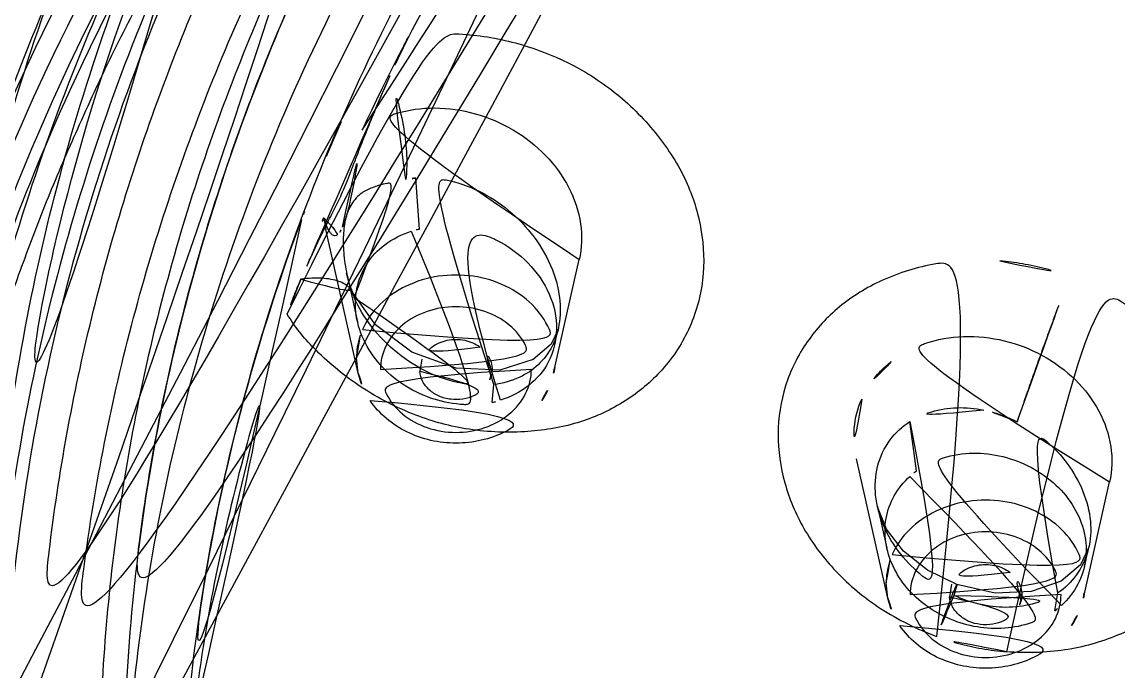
# Model space of a CAD drawing. Extents: x 16296684858 to 16296688009, y -37409618718 to -37409616409.
# Drawn here: x 16296685826.9 to 16296685840.52, y -37409617583.98 to -37409617575.91 of the extents above; entities that cross this region are included whole.
import ezdxf

# ---------------------------------------------------------------- set-up
doc = ezdxf.new("R2010")
doc.units = 0
doc.header["$LTSCALE"] = 10
doc.header["$MEASUREMENT"] = 0
doc.layers.get('0').update_dxf_attribs({"linetype": 'CONTINUOUS'})

msp = doc.modelspace()

# ---------------------------------------------------------------- linework, layer by layer
at = {"color": 7, "linetype": 'Continuous', "lineweight": 30}
for p, q in [((16296685831.843651, -37409617578.485168), (16296685831.798059, -37409617577.851761)), ((16296685830.653641, -37409617578.344597), (16296685830.67812, -37409617578.489037)), ((16296685831.08041, -37409617580.274033), (16296685830.678181, -37409617578.489281)), ((16296685833.508011, -37409617580.274353), (16296685833.826571, -37409617578.86245)), ((16296685830.941799, -37409617579.058037), (16296685831.07272, -37409617579.639511)), ((16296685833.519159, -37409617579.924622), (16296685833.562981, -37409617579.730164)), ((16296685831.08041, -37409617580.274033), (16296685831.059231, -37409617580.08448)), ((16296685831.87138, -37409617580.102203), (16296685831.84528, -37409617580.252449)), ((16296685832.717079, -37409617580.358566), (16296685832.7295, -37409617580.310242)), ((16296685832.717079, -37409617580.358566), (16296685832.73234, -37409617580.310966)), ((16296685832.74551, -37409617580.639503), (16296685832.765869, -37409617580.416977)), ((16296685838.014021, -37409617581.490501), (16296685837.930731, -37409617580.876244)), ((16296685837.65827, -37409617583.07074), (16296685837.26791, -37409617581.338661)), ((16296685840.085859, -37409617583.071053), (16296685840.41161, -37409617581.62738)), ((16296685837.52947, -37409617581.931213), (16296685837.64621, -37409617582.449661)), ((16296685840.10034, -37409617582.672157), (16296685840.153151, -37409617582.43792)), ((16296685837.65827, -37409617583.07074), (16296685837.637079, -37409617582.881203)), ((16296685838.449249, -37409617582.898911), (16296685838.42347, -37409617583.053802)), ((16296685839.73068, -37409617583.22744), (16296685839.769421, -37409617583.005241)), ((16296685839.294941, -37409617583.155258), (16296685839.30776, -37409617583.101761)), ((16296685839.294941, -37409617583.155258), (16296685839.31155, -37409617583.102676))]:
    msp.add_line(p, q, dxfattribs=at)
for points in [[(16296685831.012739, -37409617579.273613), (16296685830.97427, -37409617579.174843), (16296685830.93704, -37409617579.034683)], [(16296685833.56214, -37409617579.731781), (16296685833.47757, -37409617579.916199), (16296685833.25264, -37409617580.107239), (16296685832.840931, -37409617580.23764), (16296685832.297489, -37409617580.214828), (16296685831.748091, -37409617580.013542), (16296685831.294531, -37409617579.674408), (16296685831.014071, -37409617579.276459)], [(16296685838.5144, -37409617582.902679), (16296685838.151421, -37409617582.724716), (16296685837.85355, -37409617582.487122), (16296685837.641479, -37409617582.213333), (16296685837.530729, -37409617581.935883)], [(16296685840.151569, -37409617582.444618), (16296685840.05188, -37409617582.655006), (16296685839.81078, -37409617582.858093), (16296685839.43923, -37409617582.98867), (16296685838.989759, -37409617583.008904), (16296685838.5144, -37409617582.902679)]]:
    msp.add_lwpolyline(points, dxfattribs=at)
for centre, radius, start, end in [((16296685853.650021, -37409617587.065964), 24.845806, 156.4839143, 159.2638491), ((16296685831.88681, -37409617578.967323), 1.119075, 94.5474543, 101.0451967), ((16296685853.43446, -37409617586.982483), 24.614648, 159.267594, 159.5141717), ((16296685853.61307, -37409617587.736801), 24.806238, 157.7516998, 158.0460801), ((16296685832.09166, -37409617579.628647), 1.170066, 102.2375032, 107.5181053), ((16296685832.664181, -37409617580.083893), 0.865055, 347.2807169, 359.9603815), ((16296685832.500259, -37409617579.513657), 1.152228, 282.2887555, 287.5679579), ((16296685838.591379, -37409617582.288261), 0.984757, 125.8947002, 132.1514077), ((16296685839.242029, -37409617582.880569), 0.865055, 347.2807169, 359.9603815), ((16296685839.161501, -37409617582.442337), 0.969713, 305.9405585, 312.2226823)]:
    msp.add_arc(centre, radius, start, end, dxfattribs=at)
for points, knots in [([(16296685819.86624, -37409617582.580658), (16296685819.858, -37409617581.129349), (16296685820.055401, -37409617578.212761), (16296685820.987789, -37409617573.911163), (16296685822.54105, -37409617569.740707), (16296685825.427811, -37409617564.39682), (16296685830.494699, -37409617558.353607), (16296685835.643841, -37409617554.619583), (16296685838.436371, -37409617553.029137)], [0, 0, 0, 0, 0.119140669, 0.238964677, 0.360135227, 0.483218638, 0.736184435, 1, 1, 1, 1]), ([(16296685819.91114, -37409617582.57724), (16296685819.9111, -37409617581.138947), (16296685820.12381, -37409617578.248573), (16296685821.07444, -37409617573.98748), (16296685822.642851, -37409617569.856079), (16296685825.54826, -37409617564.556992), (16296685830.637199, -37409617558.563652), (16296685835.795019, -37409617554.867943), (16296685838.592569, -37409617553.293793)], [0, 0, 0, 0, 0.11864446, 0.238065863, 0.358953168, 0.481925198, 0.735202852, 1, 1, 1, 1]), ([(16296685860.36381, -37409617553.862343), (16296685858.68504, -37409617553.938744), (16296685855.347509, -37409617554.282806), (16296685850.466339, -37409617555.367378), (16296685845.810181, -37409617556.998489), (16296685841.466311, -37409617559.145714), (16296685837.5154, -37409617561.769569), (16296685834.03162, -37409617564.822166), (16296685831.081169, -37409617568.247757), (16296685828.72131, -37409617571.983353), (16296685826.999161, -37409617575.959999), (16296685825.95048, -37409617580.101013), (16296685825.715441, -37409617582.924667), (16296685825.715521, -37409617584.328484)], [0, 0, 0, 0, 0.099210733, 0.197561228, 0.294551615, 0.389763592, 0.482889998, 0.57376039, 0.662366638, 0.748874286, 0.833626606, 0.91712652, 1, 1, 1, 1]), ([(16296685826.515511, -37409617584.328484), (16296685826.51544, -37409617582.956413), (16296685826.74498, -37409617580.196587), (16296685827.769131, -37409617576.149071), (16296685829.45105, -37409617572.261993), (16296685831.755859, -37409617568.610123), (16296685834.6376, -37409617565.26078), (16296685838.040421, -37409617562.275497), (16296685841.89978, -37409617559.708672), (16296685846.143311, -37409617557.607079), (16296685850.69236, -37409617556.009323), (16296685855.46175, -37409617554.945137), (16296685858.723209, -37409617554.605698), (16296685860.36385, -37409617554.529388)], [0, 0, 0, 0, 0.082880526, 0.166386338, 0.251142583, 0.337651706, 0.426256921, 0.517124145, 0.610245984, 0.705453023, 0.802439313, 0.90078784, 1, 1, 1, 1]), ([(16296685899.665291, -37409617586.045883), (16296685899.665211, -37409617584.631042), (16296685899.430229, -37409617581.78392), (16296685898.382059, -37409617577.606354), (16296685896.660971, -37409617573.593384), (16296685894.301901, -37409617569.8181), (16296685891.34992, -37409617566.348503), (16296685887.858789, -37409617563.246948), (16296685883.89806, -37409617560.572929), (16296685879.540119, -37409617558.372978), (16296685874.86268, -37409617556.685989), (16296685869.95155, -37409617555.543823), (16296685864.900961, -37409617554.968437), (16296685859.80724, -37409617554.969658), (16296685854.763269, -37409617555.546333), (16296685849.86208, -37409617556.687202), (16296685845.194071, -37409617558.370506), (16296685840.84341, -37409617560.565277), (16296685836.887621, -37409617563.233139), (16296685833.39843, -37409617566.328491), (16296685830.444389, -37409617569.794228), (16296685828.080009, -37409617573.570251), (16296685826.352989, -37409617577.588867), (16296685825.30089, -37409617581.774803), (16296685825.06522, -37409617584.628159), (16296685825.0653, -37409617586.045883)], [0, 0, 0, 0, 0.039480573, 0.079296804, 0.119690272, 0.160821969, 0.203059758, 0.246376118, 0.290732494, 0.336042186, 0.382252965, 0.429155458, 0.47642631, 0.523791486, 0.570989488, 0.617786329, 0.663899361, 0.709132394, 0.753418549, 0.796672849, 0.838889695, 0.88006022, 0.920531113, 0.960438825, 1, 1, 1, 1]), ([(16296685901.025749, -37409617587.723747), (16296685901.02533, -37409617585.616272), (16296685900.516331, -37409617581.350456), (16296685898.269831, -37409617575.243042), (16296685894.639311, -37409617569.634277), (16296685889.777809, -37409617564.740517), (16296685883.87981, -37409617560.738632), (16296685877.17182, -37409617557.773514), (16296685869.908159, -37409617555.950706), (16296685862.361641, -37409617555.335838), (16296685854.81539, -37409617555.951241), (16296685847.552361, -37409617557.774353), (16296685840.84539, -37409617560.739868), (16296685834.94833, -37409617564.741814), (16296685830.08753, -37409617569.635674), (16296685826.45793, -37409617575.245049), (16296685824.21244, -37409617581.353127), (16296685823.70435, -37409617585.619324), (16296685823.70442, -37409617587.726952)], [0, 0, 0, 0, 0.056788102, 0.114505619, 0.173904519, 0.235421111, 0.299151519, 0.36485857, 0.43204217, 0.500009946, 0.567975549, 0.635153529, 0.700853634, 0.764575878, 0.826087762, 0.88548764, 0.94320817, 1, 1, 1, 1]), ([(16296685825.7153, -37409617586.045883), (16296685825.715219, -37409617584.655937), (16296685825.945749, -37409617581.858597), (16296685826.9751, -37409617577.753769), (16296685828.66584, -37409617573.810478), (16296685830.98344, -37409617570.100922), (16296685833.883381, -37409617566.692017), (16296685837.31287, -37409617563.644798), (16296685841.20385, -37409617561.017509), (16296685845.485069, -37409617558.855942), (16296685850.080441, -37409617557.198257), (16296685854.90572, -37409617556.075722), (16296685859.86862, -37409617555.510078), (16296685864.87429, -37409617555.511093), (16296685869.83116, -37409617556.077744), (16296685874.647551, -37409617557.198837), (16296685879.234699, -37409617558.852966), (16296685883.509781, -37409617561.00956), (16296685887.396749, -37409617563.630898), (16296685890.82514, -37409617566.672073), (16296685893.72794, -37409617570.077164), (16296685896.05167, -37409617573.78746), (16296685897.749189, -37409617577.73642), (16296685898.783381, -37409617581.849541), (16296685899.015209, -37409617584.653061), (16296685899.015301, -37409617586.045883)], [0, 0, 0, 0, 0.039474285, 0.079290558, 0.119687987, 0.160818636, 0.203049312, 0.246357654, 0.290706797, 0.336012441, 0.382214469, 0.429115805, 0.476390614, 0.523763173, 0.570969719, 0.61777358, 0.66388826, 0.709126849, 0.753412861, 0.796664323, 0.838879123, 0.880053881, 0.920533265, 0.960444101, 1, 1, 1, 1]), ([(16296685860.36372, -37409617555.637398), (16296685858.723049, -37409617555.713707), (16296685855.46155, -37409617556.053146), (16296685850.692101, -37409617557.117378), (16296685846.14303, -37409617558.715157), (16296685841.899481, -37409617560.816772), (16296685838.040131, -37409617563.383636), (16296685834.637329, -37409617566.368919), (16296685831.755619, -37409617569.718269), (16296685829.45085, -37409617573.370117), (16296685827.768961, -37409617577.257187), (16296685826.744841, -37409617581.304672), (16296685826.515301, -37409617584.064461), (16296685826.515381, -37409617585.436478)], [0, 0, 0, 0, 0.099213552, 0.197563166, 0.294550231, 0.389757737, 0.482879749, 0.573746875, 0.66235175, 0.748860311, 0.833615793, 0.917120643, 1, 1, 1, 1]), ([(16296685824.372299, -37409617587.729851), (16296685824.389709, -37409617585.667099), (16296685824.920071, -37409617581.495628), (16296685827.157881, -37409617575.531593), (16296685830.739889, -37409617570.058937), (16296685835.517509, -37409617565.28669), (16296685841.301821, -37409617561.386047), (16296685847.87216, -37409617558.496536), (16296685854.98189, -37409617556.72081), (16296685862.366079, -37409617556.122093), (16296685869.7502, -37409617556.721718), (16296685876.859751, -37409617558.498306), (16296685883.429831, -37409617561.388519), (16296685889.21382, -37409617565.28978), (16296685893.991131, -37409617570.062508), (16296685897.57283, -37409617575.535507), (16296685899.81036, -37409617581.499786), (16296685900.340521, -37409617585.671387), (16296685900.357821, -37409617587.734192)], [0, 0, 0, 0, 0.05678601, 0.114514615, 0.173928905, 0.235458901, 0.299192793, 0.364892258, 0.432055309, 0.499996706, 0.567938184, 0.635101458, 0.700801363, 0.764536033, 0.826067175, 0.885482865, 0.943212823, 1, 1, 1, 1]), ([(16296685900.114321, -37409617587.75853), (16296685900.098921, -37409617585.708107), (16296685899.57535, -37409617581.561142), (16296685897.3554, -37409617575.631157), (16296685893.79826, -37409617570.189163), (16296685889.051649, -37409617565.443123), (16296685883.303459, -37409617561.563499), (16296685876.77319, -37409617558.689217), (16296685869.7062, -37409617556.922401), (16296685862.366079, -37409617556.326073), (16296685855.02593, -37409617556.921509), (16296685847.958879, -37409617558.687431), (16296685841.428499, -37409617561.56086), (16296685835.68012, -37409617565.43972), (16296685830.933201, -37409617570.185097), (16296685827.375641, -37409617575.62664), (16296685825.15523, -37409617581.556343), (16296685824.63135, -37409617585.703239), (16296685824.61581, -37409617587.753677)], [0, 0, 0, 0, 0.056786885, 0.114515065, 0.173928584, 0.235458445, 0.299193404, 0.364895142, 0.432061271, 0.500005875, 0.567949921, 0.635114431, 0.700813793, 0.7645461, 0.826073551, 0.885485329, 0.943212676, 1, 1, 1, 1]), ([(16296685825.065081, -37409617587.803146), (16296685825.065001, -37409617586.388947), (16296685825.2994, -37409617583.543716), (16296685826.34602, -37409617579.367928), (16296685828.06666, -37409617575.352631), (16296685830.42688, -37409617571.574692), (16296685833.38052, -37409617568.103554), (16296685836.871, -37409617565.002708), (16296685840.83256, -37409617562.328232), (16296685845.191351, -37409617560.128403), (16296685849.866619, -37409617558.442833), (16296685854.77206, -37409617557.301949), (16296685859.817301, -37409617556.726303), (16296685864.90942, -37409617556.726303), (16296685869.95471, -37409617557.301949), (16296685874.860279, -37409617558.442833), (16296685879.535721, -37409617560.128403), (16296685883.89476, -37409617562.328232), (16296685887.856609, -37409617565.002708), (16296685891.347441, -37409617568.103554), (16296685894.301451, -37409617571.574692), (16296685896.66209, -37409617575.3526), (16296685898.383181, -37409617579.367897), (16296685899.43026, -37409617583.543694), (16296685899.665001, -37409617586.388939), (16296685899.66507, -37409617587.803146)], [0, 0, 0, 0, 0.039462523, 0.07924376, 0.119632051, 0.160859264, 0.203083381, 0.246380295, 0.290743779, 0.336091656, 0.382276139, 0.429096748, 0.476314654, 0.523667787, 0.570886287, 0.617708052, 0.663894185, 0.709244101, 0.753609884, 0.796909198, 0.83913564, 0.880364919, 0.920754837, 0.960537117, 1, 1, 1, 1]), ([(16296685825.285891, -37409617587.96347), (16296685825.285879, -37409617587.707138), (16296685825.296129, -37409617587.19426), (16296685825.31851, -37409617586.438667), (16296685825.385679, -37409617585.69912), (16296685825.451651, -37409617584.971497), (16296685825.5522, -37409617584.245209), (16296685825.674141, -37409617583.515228), (16296685825.80805, -37409617582.781288), (16296685825.9676, -37409617582.032753), (16296685826.16317, -37409617581.277687), (16296685826.38126, -37409617580.494408), (16296685826.63345, -37409617579.699692), (16296685826.928101, -37409617578.874527), (16296685827.24869, -37409617578.032402), (16296685827.63059, -37409617577.157257), (16296685828.044029, -37409617576.260536), (16296685828.533649, -37409617575.3218), (16296685829.069981, -37409617574.358788), (16296685829.700359, -37409617573.343353), (16296685830.39757, -37409617572.304428), (16296685831.21174, -37409617571.205521), (16296685832.117519, -37409617570.089462), (16296685833.16675, -37409617568.91555), (16296685834.330059, -37409617567.738876), (16296685835.656071, -37409617566.529533), (16296685837.10326, -37409617565.343529), (16296685838.7146, -37409617564.16584), (16296685840.44519, -37409617563.04184), (16296685842.324011, -37409617561.967651), (16296685844.30847, -37409617560.977867), (16296685846.414881, -37409617560.07225), (16296685848.60832, -37409617559.273773), (16296685850.893089, -37409617558.585228), (16296685853.239441, -37409617558.020531), (16296685855.64377, -37409617557.582497), (16296685858.0839, -37409617557.277901), (16296685860.55415, -37409617557.108192), (16296685863.037531, -37409617557.076561), (16296685865.52709, -37409617557.183723), (16296685868.006531, -37409617557.430542), (16296685870.46773, -37409617557.816833), (16296685872.89517, -37409617558.3414), (16296685875.279369, -37409617559.002617), (16296685877.60605, -37409617559.797493), (16296685879.864691, -37409617560.722481), (16296685882.043051, -37409617561.773117), (16296685884.12812, -37409617562.942627), (16296685886.110411, -37409617564.225143), (16296685887.97743, -37409617565.611023), (16296685889.72439, -37409617567.095238), (16296685891.3466, -37409617568.672348), (16296685892.839991, -37409617570.339218), (16296685894.197611, -37409617572.089203), (16296685895.41091, -37409617573.91217), (16296685896.473909, -37409617575.799316), (16296685897.38147, -37409617577.741478), (16296685898.12933, -37409617579.729057), (16296685898.71447, -37409617581.753517), (16296685899.13463, -37409617583.806648), (16296685899.387739, -37409617585.879662), (16296685899.44418, -37409617587.269547), (16296685899.44422, -37409617587.96347)], [0, 0, 0, 0, 0.007190914, 0.014390699, 0.021197445, 0.028018065, 0.034884836, 0.041759434, 0.048779693, 0.055812195, 0.063224423, 0.070656159, 0.078620257, 0.086607574, 0.095234104, 0.103891932, 0.113388313, 0.122928724, 0.133585619, 0.144304038, 0.156447333, 0.168675758, 0.182657578, 0.196755371, 0.212828127, 0.229053252, 0.247080326, 0.265290118, 0.28501589, 0.30493842, 0.325971293, 0.347192247, 0.369225933, 0.391418619, 0.41409903, 0.43689168, 0.45994238, 0.483047501, 0.506317209, 0.529578279, 0.552915605, 0.57617996, 0.59943031, 0.622546252, 0.645549679, 0.668364682, 0.690974428, 0.713353614, 0.735386226, 0.757163423, 0.778535544, 0.7996462, 0.820584076, 0.841267779, 0.861726601, 0.881960123, 0.901971914, 0.921806839, 0.94147382, 0.961027832, 0.980533417, 1, 1, 1, 1]), ([(16296685896.56522, -37409617586.636948), (16296685896.56514, -37409617585.340134), (16296685896.349779, -37409617582.729912), (16296685895.388781, -37409617578.898987), (16296685893.810249, -37409617575.218567), (16296685891.646669, -37409617571.756653), (16296685888.94006, -37409617568.575783), (16296685885.7397, -37409617565.732689), (16296685882.109079, -37409617563.281502), (16296685878.115459, -37409617561.265259), (16296685873.82918, -37409617559.718819), (16296685869.328171, -37409617558.671181), (16296685864.69735, -37409617558.1427), (16296685860.025669, -37409617558.143051), (16296685855.399309, -37409617558.67141), (16296685850.90461, -37409617559.717232), (16296685846.62393, -37409617561.260437), (16296685842.634621, -37409617563.272476), (16296685839.007271, -37409617565.718437), (16296685835.808109, -37409617568.555946), (16296685833.09918, -37409617571.733337), (16296685830.9303, -37409617575.19622), (16296685829.34597, -37409617578.882263), (16296685828.38117, -37409617582.72123), (16296685828.16515, -37409617585.33741), (16296685828.16523, -37409617586.636948)], [0, 0, 0, 0, 0.039467512, 0.079288874, 0.119704634, 0.16084154, 0.203071313, 0.24638142, 0.290724294, 0.336020102, 0.382189092, 0.429075161, 0.476349266, 0.523730432, 0.570947826, 0.617756344, 0.663861518, 0.709106572, 0.753390268, 0.796640123, 0.838851502, 0.880032855, 0.920531911, 0.960449584, 1, 1, 1, 1]), ([(16296685828.865219, -37409617586.636948), (16296685828.86516, -37409617585.36657), (16296685829.07584, -37409617582.809853), (16296685830.016701, -37409617579.057571), (16296685831.562269, -37409617575.452873), (16296685833.681021, -37409617572.061829), (16296685836.33214, -37409617568.94558), (16296685839.467529, -37409617566.159981), (16296685843.024549, -37409617563.758553), (16296685846.9366, -37409617561.783699), (16296685851.134529, -37409617560.269363), (16296685855.542179, -37409617559.243553), (16296685860.07687, -37409617558.726021), (16296685864.65173, -37409617558.726181), (16296685869.18256, -37409617559.24334), (16296685873.5849, -37409617560.267212), (16296685877.77836, -37409617561.778473), (16296685881.687099, -37409617563.74929), (16296685885.24169, -37409617566.145653), (16296685888.376619, -37409617568.925789), (16296685891.030809, -37409617572.038612), (16296685893.155621, -37409617575.430672), (16296685894.70776, -37409617579.04097), (16296685895.65324, -37409617582.801224), (16296685895.86515, -37409617585.363876), (16296685895.865219, -37409617586.636948)], [0, 0, 0, 0, 0.039470344, 0.079285515, 0.119694774, 0.160825485, 0.203058535, 0.246381229, 0.290734148, 0.336032795, 0.382191341, 0.42906277, 0.476322219, 0.523690669, 0.570898633, 0.617701681, 0.663807516, 0.709064969, 0.753365147, 0.796632508, 0.838852555, 0.880033368, 0.920530722, 0.960445513, 1, 1, 1, 1]), ([(16296685839.91931, -37409617563.622269), (16296685838.018021, -37409617564.951607), (16296685834.541981, -37409617567.948631), (16296685831.17149, -37409617572.535492), (16296685829.258289, -37409617576.496643), (16296685828.22769, -37409617579.558006), (16296685827.6045, -37409617582.695053), (16296685827.46526, -37409617584.815369), (16296685827.465321, -37409617585.871399)], [0, 0, 0, 0, 0.262830019, 0.515425602, 0.638611865, 0.760078424, 0.88035912, 1, 1, 1, 1]), ([(16296685840.06023, -37409617563.852524), (16296685838.24081, -37409617565.155609), (16296685834.91749, -37409617568.081787), (16296685831.70101, -37409617572.533539), (16296685829.876089, -37409617576.368759), (16296685828.89307, -37409617579.330116), (16296685828.298571, -37409617582.36264), (16296685828.16551, -37409617584.41156), (16296685828.165371, -37409617585.432152)], [0, 0, 0, 0, 0.262594066, 0.515116567, 0.638331082, 0.75986614, 0.880246151, 1, 1, 1, 1]), ([(16296685828.165371, -37409617585.436478), (16296685828.16531, -37409617584.139671), (16296685828.380369, -37409617581.529472), (16296685829.34095, -37409617577.698547), (16296685830.91906, -37409617574.018097), (16296685833.08226, -37409617570.55619), (16296685835.788521, -37409617567.375313), (16296685838.220221, -37409617565.214851), (16296685839.708521, -37409617564.104393), (16296685840.060221, -37409617563.852493)], [0, 0, 0, 0, 0.152072668, 0.305506133, 0.461227643, 0.619726176, 0.782434668, 0.949305544, 1, 1, 1, 1]), ([(16296685837.817699, -37409617564.316917), (16296685836.1562, -37409617565.655449), (16296685833.1348, -37409617568.608032), (16296685830.237881, -37409617572.977791), (16296685828.59874, -37409617576.70034), (16296685827.71678, -37409617579.562607), (16296685827.18424, -37409617582.484154), (16296685827.065319, -37409617584.454567), (16296685827.06538, -37409617585.436478)], [0, 0, 0, 0, 0.261419014, 0.513596039, 0.63695327, 0.758825217, 0.879691075, 1, 1, 1, 1]), ([(16296685824.915079, -37409617587.781799), (16296685824.91538, -37409617585.406013), (16296685825.590401, -37409617580.576561), (16296685828.54903, -37409617573.784767), (16296685833.269329, -37409617567.757271), (16296685837.338779, -37409617564.514267), (16296685839.557079, -37409617563.098343)], [0, 0, 0, 0, 0.238576701, 0.482490662, 0.73572623, 1, 1, 1, 1]), ([(16296685827.865379, -37409617585.436478), (16296685827.86532, -37409617584.404251), (16296685827.99987, -37409617582.331932), (16296685828.60216, -37409617579.264931), (16296685829.598379, -37409617576.270218), (16296685831.44808, -37409617572.392403), (16296685834.708281, -37409617567.893089), (16296685838.07588, -37409617564.938759), (16296685839.919279, -37409617563.624092)], [0, 0, 0, 0, 0.119734214, 0.240096376, 0.361618856, 0.484827752, 0.737362613, 1, 1, 1, 1]), ([(16296685826.665371, -37409617585.431953), (16296685826.665569, -37409617583.87265), (16296685826.96488, -37409617580.729668), (16296685828.29604, -37409617576.15097), (16296685830.47183, -37409617571.80909), (16296685832.421989, -37409617569.179337), (16296685833.50765, -37409617567.938347)], [0, 0, 0, 0, 0.24398463, 0.490556274, 0.742005165, 1, 1, 1, 1]), ([(16296685831.129761, -37409617577.255386), (16296685831.75687, -37409617575.908623), (16296685833.27198, -37409617573.28701), (16296685835.19976, -37409617570.954857), (16296685836.259729, -37409617569.85762)], [0, 0, 0, 0, 0.493360641, 1, 1, 1, 1]), ([(16296685829.33515, -37409617573.050301), (16296685828.469469, -37409617574.807793), (16296685827.12602, -37409617578.495117), (16296685826.66576, -37409617582.395653), (16296685826.66552, -37409617584.323929)], [0, 0, 0, 0, 0.503964991, 1, 1, 1, 1]), ([(16296685830.20023, -37409617579.540398), (16296685830.286329, -37409617579.696777), (16296685830.56159, -37409617580.017639), (16296685831.07687, -37409617580.452919), (16296685831.720381, -37409617580.79364), (16296685832.425011, -37409617580.996208), (16296685833.12487, -37409617581.026543), (16296685833.79468, -37409617580.923653), (16296685834.373199, -37409617580.664482), (16296685834.859131, -37409617580.27491), (16296685835.21447, -37409617579.747223), (16296685835.389999, -37409617579.125816), (16296685835.36412, -37409617578.483833), (16296685835.171671, -37409617577.863617), (16296685834.802971, -37409617577.29364), (16296685834.31743, -37409617576.794167), (16296685833.71369, -37409617576.405296), (16296685833.044849, -37409617576.150543), (16296685832.36095, -37409617576.039177), (16296685831.910721, -37409617576.057297), (16296685831.705799, -37409617576.096336)], [0, 0, 0, 0, 0.04465646, 0.104295468, 0.16822092, 0.225194575, 0.286343564, 0.342054716, 0.393244604, 0.443107098, 0.496012434, 0.549749576, 0.601800274, 0.654643938, 0.710279047, 0.770067135, 0.827644004, 0.888527057, 0.947814117, 1, 1, 1, 1]), ([(16296685831.70566, -37409617576.096611), (16296685831.679581, -37409617576.145897), (16296685831.626961, -37409617576.24913), (16296685831.549589, -37409617576.411186), (16296685831.49892, -37409617576.524178), (16296685831.473471, -37409617576.582611)], [0, 0, 0, 0, 0.31057737, 0.645140907, 1, 1, 1, 1]), ([(16296685831.473471, -37409617576.582611), (16296685831.439501, -37409617576.661972), (16296685831.374849, -37409617576.812637), (16296685831.283819, -37409617577.028412), (16296685831.203291, -37409617577.224159), (16296685831.13196, -37409617577.402603), (16296685831.06863, -37409617577.56514), (16296685831.01203, -37409617577.712631), (16296685830.960609, -37409617577.845787), (16296685830.91226, -37409617577.966019), (16296685830.86474, -37409617578.075256), (16296685830.816071, -37409617578.177269), (16296685830.765209, -37409617578.277634), (16296685830.71114, -37409617578.382874), (16296685830.652901, -37409617578.49823), (16296685830.5898, -37409617578.62738), (16296685830.521351, -37409617578.772552), (16296685830.44734, -37409617578.934471), (16296685830.39641, -37409617579.048241), (16296685830.369671, -37409617579.107689)], [0, 0, 0, 0, 0.093943357, 0.178380538, 0.254790532, 0.324247728, 0.387455396, 0.444592396, 0.496125737, 0.54276116, 0.585575005, 0.625720586, 0.665714772, 0.707993365, 0.754460213, 0.806304348, 0.864373309, 0.929079305, 1, 1, 1, 1]), ([(16296685831.67243, -37409617577.868927), (16296685831.68228, -37409617577.781479), (16296685831.68895, -37409617577.585388), (16296685831.656731, -37409617577.269386), (16296685831.58556, -37409617576.926781), (16296685831.51399, -37409617576.696083), (16296685831.473471, -37409617576.582611)], [0, 0, 0, 0, 0.200584474, 0.448295037, 0.724357087, 1, 1, 1, 1]), ([(16296685833.825541, -37409617578.866867), (16296685833.858879, -37409617578.721008), (16296685833.86796, -37409617578.406387), (16296685833.71483, -37409617577.952637), (16296685833.42062, -37409617577.550713), (16296685833.01734, -37409617577.235092), (16296685832.54269, -37409617577.031151), (16296685832.038, -37409617576.957298), (16296685831.54826, -37409617577.022552), (16296685831.255039, -37409617577.163757), (16296685831.129761, -37409617577.255386)], [0, 0, 0, 0, 0.115097357, 0.235655733, 0.362150338, 0.492932402, 0.625056212, 0.75519909, 0.880608417, 1, 1, 1, 1]), ([(16296685830.884821, -37409617578.461708), (16296685830.908239, -37409617578.408142), (16296685830.942619, -37409617578.296829), (16296685830.99464, -37409617578.08242), (16296685831.059851, -37409617577.735703), (16296685831.103531, -37409617577.443893), (16296685831.129761, -37409617577.255386)], [0, 0, 0, 0, 0.142253784, 0.282220178, 0.536972626, 1, 1, 1, 1]), ([(16296685831.0301, -37409617579.334183), (16296685830.995081, -37409617579.254662), (16296685830.94108, -37409617579.081657), (16296685830.898211, -37409617578.820702), (16296685830.89011, -37409617578.572037), (16296685830.91667, -37409617578.35321), (16296685830.98938, -37409617578.168716), (16296685831.10832, -37409617578.036469), (16296685831.266199, -37409617577.960617), (16296685831.452749, -37409617577.91156), (16296685831.594509, -37409617577.885612), (16296685831.67243, -37409617577.868927)], [0, 0, 0, 0, 0.133324581, 0.276321006, 0.404745797, 0.513954274, 0.612366269, 0.704576534, 0.778940395, 0.877736666, 1, 1, 1, 1]), ([(16296685832.765869, -37409617580.416977), (16296685832.87599, -37409617580.40406), (16296685833.07663, -37409617580.349129), (16296685833.32847, -37409617580.179779), (16296685833.510559, -37409617579.939034), (16296685833.597481, -37409617579.6287), (16296685833.58812, -37409617579.299896), (16296685833.48897, -37409617578.937592), (16296685833.279819, -37409617578.575012), (16296685832.964411, -37409617578.24437), (16296685832.59086, -37409617577.999687), (16296685832.195351, -37409617577.861679), (16296685831.922689, -37409617577.841843), (16296685831.798059, -37409617577.851761)], [0, 0, 0, 0, 0.082336031, 0.151160015, 0.222003883, 0.301747833, 0.385483342, 0.463406221, 0.578570817, 0.692251472, 0.799934512, 0.907159267, 1, 1, 1, 1]), ([(16296685830.37639, -37409617578.368172), (16296685829.881161, -37409617579.693779), (16296685829.122511, -37409617582.423378), (16296685828.8654, -37409617585.245613), (16296685828.865219, -37409617586.647034)], [0, 0, 0, 0, 0.50242693, 1, 1, 1, 1]), ([(16296685830.653641, -37409617578.344597), (16296685830.663639, -37409617578.376732), (16296685830.684071, -37409617578.436256), (16296685830.715771, -37409617578.505653), (16296685830.74695, -37409617578.547974), (16296685830.774691, -37409617578.570541), (16296685830.82074, -37409617578.568314), (16296685830.841181, -37409617578.540176), (16296685830.852341, -37409617578.523308)], [0, 0, 0, 0, 0.286461574, 0.536894772, 0.643291274, 0.735118848, 0.827741688, 1, 1, 1, 1]), ([(16296685832.848049, -37409617580.612152), (16296685832.973869, -37409617580.572289), (16296685833.20857, -37409617580.451103), (16296685833.477091, -37409617580.140442), (16296685833.574699, -37409617579.720711), (16296685833.47897, -37409617579.272522), (16296685833.200781, -37409617578.882507), (16296685832.67989, -37409617578.501282), (16296685832.15543, -37409617578.417519), (16296685831.843639, -37409617578.485168)], [0, 0, 0, 0, 0.11132341, 0.217445806, 0.336313815, 0.460771545, 0.592971155, 0.730875133, 1, 1, 1, 1]), ([(16296685830.852341, -37409617578.523308), (16296685830.85503, -37409617578.519234), (16296685830.86725, -37409617578.499474), (16296685830.87747, -37409617578.478523), (16296685830.884821, -37409617578.461708)], [0, 0, 0, 0, 0.210458026, 1, 1, 1, 1]), ([(16296685831.73946, -37409617578.512871), (16296685831.6222, -37409617578.549896), (16296685831.40937, -37409617578.655884), (16296685831.16935, -37409617578.907402), (16296685831.04479, -37409617579.221527), (16296685831.03882, -37409617579.569923), (16296685831.154329, -37409617579.913841), (16296685831.372721, -37409617580.214622), (16296685831.668659, -37409617580.452782), (16296685832.015421, -37409617580.61306), (16296685832.38534, -37409617580.681343), (16296685832.630369, -37409617580.664558), (16296685832.74551, -37409617580.639503)], [0, 0, 0, 0, 0.103136402, 0.195058599, 0.285422617, 0.379905543, 0.481472887, 0.584239313, 0.687517166, 0.796874661, 0.901173211, 1, 1, 1, 1]), ([(16296685838.26606, -37409617583.547791), (16296685838.023041, -37409617583.454727), (16296685837.56781, -37409617583.23436), (16296685837.00795, -37409617582.768303), (16296685836.600809, -37409617582.232857), (16296685836.353399, -37409617581.646347), (16296685836.26469, -37409617581.034218), (16296685836.35877, -37409617580.422394), (16296685836.630289, -37409617579.875793), (16296685837.046801, -37409617579.42321), (16296685837.5975, -37409617579.087952), (16296685838.28038, -37409617578.879257), (16296685838.784241, -37409617578.867203), (16296685839.04882, -37409617578.881683)], [0, 0, 0, 0, 0.106720265, 0.20547666, 0.296046541, 0.379987629, 0.463903336, 0.546507234, 0.62989029, 0.710484285, 0.795546199, 0.891326482, 1, 1, 1, 1]), ([(16296685839.04882, -37409617578.881683), (16296685839.14238, -37409617578.88887), (16296685839.3339, -37409617578.913673), (16296685839.62401, -37409617578.976257), (16296685839.817511, -37409617579.037338), (16296685839.91511, -37409617579.072197)], [0, 0, 0, 0, 0.316530542, 0.650406819, 1, 1, 1, 1]), ([(16296685830.369671, -37409617579.107689), (16296685830.34923, -37409617579.154228), (16296685830.30933, -37409617579.24884), (16296685830.252991, -37409617579.393097), (16296685830.217529, -37409617579.490921), (16296685830.20031, -37409617579.540176)], [0, 0, 0, 0, 0.328154787, 0.663067057, 1, 1, 1, 1]), ([(16296685830.36968, -37409617579.107689), (16296685830.414829, -37409617579.102478), (16296685830.50185, -37409617579.094833), (16296685830.627451, -37409617579.094627), (16296685830.740641, -37409617579.106697), (16296685830.86125, -37409617579.136078), (16296685830.98, -37409617579.202263), (16296685831.024799, -37409617579.287743), (16296685831.0301, -37409617579.334183)], [0, 0, 0, 0, 0.178961333, 0.34326161, 0.49386092, 0.625071949, 0.833060464, 1, 1, 1, 1]), ([(16296685831.13368, -37409617579.732841), (16296685831.183929, -37409617579.617867), (16296685831.33807, -37409617579.400589), (16296685831.67378, -37409617579.171738), (16296685832.079399, -37409617579.051064), (16296685832.508961, -37409617579.05114), (16296685832.914579, -37409617579.17157), (16296685833.25038, -37409617579.401131), (16296685833.475451, -37409617579.716743), (16296685833.529221, -37409617579.964661), (16296685833.52924, -37409617580.08448)], [0, 0, 0, 0, 0.118166778, 0.243993547, 0.376226284, 0.510895586, 0.643127647, 0.768976645, 0.887126532, 1, 1, 1, 1]), ([(16296685839.134331, -37409617583.737984), (16296685839.374649, -37409617583.755653), (16296685839.84663, -37409617583.743713), (16296685840.507561, -37409617583.562767), (16296685841.074089, -37409617583.243919), (16296685841.52356, -37409617582.791687), (16296685841.818741, -37409617582.218948), (16296685841.919769, -37409617581.573349), (16296685841.821039, -37409617580.926376), (16296685841.544991, -37409617580.327698), (16296685841.121731, -37409617579.79911), (16296685840.57103, -37409617579.363274), (16296685840.14086, -37409617579.154739), (16296685839.91511, -37409617579.072197)], [0, 0, 0, 0, 0.098840611, 0.1917277, 0.278379124, 0.362582172, 0.449645182, 0.53821437, 0.62613226, 0.714214262, 0.805626158, 0.901406425, 1, 1, 1, 1]), ([(16296685839.262739, -37409617580.879593), (16296685839.30382, -37409617580.757469), (16296685839.372391, -37409617580.558456), (16296685839.472231, -37409617580.276077), (16296685839.5609, -37409617580.028831), (16296685839.65358, -37409617579.773788), (16296685839.771351, -37409617579.45372), (16296685839.85874, -37409617579.22052), (16296685839.91511, -37409617579.072197)], [0, 0, 0, 0, 0.201157693, 0.328613896, 0.467576659, 0.611225502, 0.752275203, 1, 1, 1, 1]), ([(16296685831.03001, -37409617579.334213), (16296685831.085449, -37409617579.462334), (16296685831.240879, -37409617579.717758), (16296685831.553949, -37409617580.036072), (16296685831.93923, -37409617580.279579), (16296685832.34934, -37409617580.416611), (16296685832.63455, -37409617580.431999), (16296685832.765869, -37409617580.416977)], [0, 0, 0, 0, 0.192929391, 0.408481005, 0.61180143, 0.81730816, 1, 1, 1, 1]), ([(16296685829.01956, -37409617584.660507), (16296685829.141809, -37409617583.604286), (16296685829.533319, -37409617581.49559), (16296685830.20413, -37409617579.458847), (16296685830.605671, -37409617578.462677)], [0, 0, 0, 0, 0.49748332, 1, 1, 1, 1]), ([(16296685831.35697, -37409617580.230423), (16296685831.35696, -37409617580.128067), (16296685831.409491, -37409617579.914818), (16296685831.62402, -37409617579.656693), (16296685831.93412, -37409617579.48864), (16296685832.29414, -37409617579.430527), (16296685832.654169, -37409617579.488632), (16296685832.9643, -37409617579.65667), (16296685833.178881, -37409617579.914803), (16296685833.231449, -37409617580.128067), (16296685833.231449, -37409617580.230423)], [0, 0, 0, 0, 0.114310562, 0.235125245, 0.364642592, 0.49997985, 0.635319504, 0.764849306, 0.885681429, 1, 1, 1, 1]), ([(16296685831.059231, -37409617580.08448), (16296685831.059219, -37409617579.994667), (16296685831.07872, -37409617579.873283), (16296685831.121469, -37409617579.760773), (16296685831.13368, -37409617579.732841)], [0, 0, 0, 0, 0.746547912, 1, 1, 1, 1]), ([(16296685832.595579, -37409617579.952843), (16296685832.539631, -37409617579.910713), (16296685832.40369, -37409617579.85199), (16296685832.18565, -37409617579.8526), (16296685831.98889, -37409617579.934921), (16296685831.897421, -37409617580.043137), (16296685831.87138, -37409617580.102203)], [0, 0, 0, 0, 0.252597387, 0.514555723, 0.767203989, 1, 1, 1, 1]), ([(16296685840.41115, -37409617581.629158), (16296685840.44375, -37409617581.485039), (16296685840.45236, -37409617581.17498), (16296685840.29743, -37409617580.728958), (16296685839.99943, -37409617580.338173), (16296685839.590891, -37409617580.037201), (16296685839.110929, -37409617579.851181), (16296685838.60302, -37409617579.797234), (16296685838.114111, -37409617579.882011), (16296685837.824409, -37409617580.033867), (16296685837.70117, -37409617580.129784)], [0, 0, 0, 0, 0.114324506, 0.233445643, 0.358662604, 0.488836466, 0.621205375, 0.752349831, 0.879178525, 1, 1, 1, 1]), ([(16296685832.733459, -37409617580.31118), (16296685832.749929, -37409617580.248253), (16296685832.7421, -37409617580.103821), (16296685832.650709, -37409617579.994392), (16296685832.595579, -37409617579.952843)], [0, 0, 0, 0, 0.485140789, 1, 1, 1, 1]), ([(16296685837.70117, -37409617580.129784), (16296685837.660959, -37409617580.161087), (16296685837.510679, -37409617580.292519), (16296685837.392811, -37409617580.461456), (16296685837.3333, -37409617580.597603)], [0, 0, 0, 0, 0.255385198, 1, 1, 1, 1]), ([(16296685833.231449, -37409617580.230423), (16296685833.231449, -37409617580.332787), (16296685833.17893, -37409617580.546043), (16296685832.964399, -37409617580.804153), (16296685832.654301, -37409617580.972214), (16296685832.294279, -37409617581.030327), (16296685831.934259, -37409617580.972229), (16296685831.624109, -37409617580.804207), (16296685831.40954, -37409617580.546066), (16296685831.356979, -37409617580.332787), (16296685831.35697, -37409617580.230423)], [0, 0, 0, 0, 0.114310562, 0.235125245, 0.364642592, 0.49997985, 0.635319504, 0.764849306, 0.885681429, 1, 1, 1, 1]), ([(16296685831.84531, -37409617580.252449), (16296685831.84844, -37409617580.295197), (16296685831.873779, -37409617580.382523), (16296685831.960991, -37409617580.490143), (16296685832.08296, -37409617580.569588), (16296685832.27693, -37409617580.619858), (16296685832.52791, -37409617580.584129), (16296685832.68071, -37409617580.441757), (16296685832.717079, -37409617580.358566)], [0, 0, 0, 0, 0.113847628, 0.233495012, 0.360756632, 0.49367056, 0.758892309, 1, 1, 1, 1]), ([(16296685831.22941, -37409617580.615623), (16296685831.34148, -37409617580.781227), (16296685831.673321, -37409617581.055481), (16296685832.29583, -37409617581.190277), (16296685832.917971, -37409617581.054176), (16296685833.24906, -37409617580.779167), (16296685833.36064, -37409617580.613342)], [0, 0, 0, 0, 0.244705046, 0.500077808, 0.755397943, 1, 1, 1, 1]), ([(16296685837.3333, -37409617580.597603), (16296685837.283501, -37409617580.711517), (16296685837.22048, -37409617580.959923), (16296685837.23996, -37409617581.214943), (16296685837.26791, -37409617581.338661)], [0, 0, 0, 0, 0.494938263, 1, 1, 1, 1]), ([(16296685838.850611, -37409617580.733788), (16296685838.740391, -37409617580.711082), (16296685838.52141, -37409617580.691582), (16296685838.20503, -37409617580.739197), (16296685838.01479, -37409617580.822762), (16296685837.930731, -37409617580.876244)], [0, 0, 0, 0, 0.354990043, 0.685717676, 1, 1, 1, 1]), ([(16296685839.262739, -37409617580.879593), (16296685839.2181, -37409617580.857117), (16296685839.12793, -37409617580.816338), (16296685838.99011, -37409617580.767372), (16296685838.896879, -37409617580.743431), (16296685838.850611, -37409617580.733788)], [0, 0, 0, 0, 0.342194838, 0.676533307, 1, 1, 1, 1]), ([(16296685837.930731, -37409617580.876244), (16296685837.836679, -37409617580.936096), (16296685837.661961, -37409617581.099777), (16296685837.508011, -37409617581.427277), (16296685837.48682, -37409617581.806419), (16296685837.59384, -37409617582.183777), (16296685837.80089, -37409617582.528679), (16296685838.098619, -37409617582.826073), (16296685838.34103, -37409617582.974274), (16296685838.47736, -37409617583.036629)], [0, 0, 0, 0, 0.123776431, 0.259095658, 0.391705903, 0.536572483, 0.688277202, 0.833552438, 1, 1, 1, 1]), ([(16296685839.769421, -37409617583.005241), (16296685839.85742, -37409617582.946777), (16296685840.02215, -37409617582.786613), (16296685840.167999, -37409617582.470062), (16296685840.1915, -37409617582.101898), (16296685840.094, -37409617581.733597), (16296685839.901649, -37409617581.394096), (16296685839.622709, -37409617581.096474), (16296685839.392719, -37409617580.945), (16296685839.262739, -37409617580.879593)], [0, 0, 0, 0, 0.121144419, 0.257106771, 0.390216357, 0.535969518, 0.687882219, 0.83317033, 1, 1, 1, 1]), ([(16296685839.813169, -37409617583.160439), (16296685839.894911, -37409617583.086273), (16296685840.03298, -37409617582.910057), (16296685840.1355, -37409617582.589897), (16296685840.11385, -37409617582.251343), (16296685839.980061, -37409617581.930687), (16296685839.75235, -37409617581.649773), (16296685839.445841, -37409617581.434258), (16296685839.09152, -37409617581.297234), (16296685838.71443, -37409617581.253212), (16296685838.34226, -37409617581.309067), (16296685838.114, -37409617581.418114), (16296685838.014021, -37409617581.490501)], [0, 0, 0, 0, 0.093164761, 0.184595053, 0.277690013, 0.373342289, 0.473475087, 0.578941565, 0.686034335, 0.790975434, 0.89580509, 1, 1, 1, 1]), ([(16296685837.930519, -37409617581.558197), (16296685837.8542, -37409617581.627289), (16296685837.724831, -37409617581.788368), (16296685837.619499, -37409617582.077209), (16296685837.617531, -37409617582.38456), (16296685837.71217, -37409617582.682732), (16296685837.886869, -37409617582.954491), (16296685838.133329, -37409617583.179642), (16296685838.43223, -37409617583.344818), (16296685838.76384, -37409617583.442368), (16296685839.10844, -37409617583.458397), (16296685839.440861, -37409617583.392128), (16296685839.642361, -37409617583.291458), (16296685839.73068, -37409617583.22744)], [0, 0, 0, 0, 0.086846651, 0.170761853, 0.254673504, 0.341271008, 0.431102372, 0.524166729, 0.619910534, 0.716804165, 0.813229583, 0.9079843, 1, 1, 1, 1]), ([(16296685837.71154, -37409617582.529549), (16296685837.761789, -37409617582.414589), (16296685837.91592, -37409617582.197289), (16296685838.251631, -37409617581.968437), (16296685838.657261, -37409617581.847771), (16296685839.086809, -37409617581.847847), (16296685839.492439, -37409617581.968269), (16296685839.828239, -37409617582.197853), (16296685840.053301, -37409617582.513443), (16296685840.10708, -37409617582.761337), (16296685840.10709, -37409617582.881203)], [0, 0, 0, 0, 0.118166778, 0.243993547, 0.376226284, 0.510895586, 0.643127647, 0.768976645, 0.887126532, 1, 1, 1, 1]), ([(16296685837.93483, -37409617583.027138), (16296685837.93482, -37409617582.924789), (16296685837.98735, -37409617582.711533), (16296685838.20188, -37409617582.453392), (16296685838.51198, -37409617582.285347), (16296685838.87199, -37409617582.227226), (16296685839.232019, -37409617582.285339), (16296685839.54216, -37409617582.453377), (16296685839.756741, -37409617582.711487), (16296685839.809311, -37409617582.924759), (16296685839.809311, -37409617583.027138)], [0, 0, 0, 0, 0.114310562, 0.235125245, 0.364642592, 0.49997985, 0.635319504, 0.764849306, 0.885681429, 1, 1, 1, 1]), ([(16296685837.637079, -37409617582.881203), (16296685837.63707, -37409617582.791367), (16296685837.65658, -37409617582.669983), (16296685837.699329, -37409617582.55748), (16296685837.71154, -37409617582.529549)], [0, 0, 0, 0, 0.746547912, 1, 1, 1, 1]), ([(16296685839.17585, -37409617582.750847), (16296685839.11997, -37409617582.708237), (16296685838.98362, -37409617582.64904), (16296685838.764919, -37409617582.648827), (16296685838.56674, -37409617582.730492), (16296685838.475361, -37409617582.839638), (16296685838.449249, -37409617582.898911)], [0, 0, 0, 0, 0.252553131, 0.514277332, 0.767293223, 1, 1, 1, 1]), ([(16296685839.312731, -37409617583.10289), (16296685839.32818, -37409617583.040947), (16296685839.31863, -37409617582.899559), (16296685839.229759, -37409617582.791977), (16296685839.17585, -37409617582.750847)], [0, 0, 0, 0, 0.485042082, 1, 1, 1, 1]), ([(16296685838.4774, -37409617583.036491), (16296685838.48208, -37409617583.020683), (16296685838.49081, -37409617582.993828), (16296685838.501961, -37409617582.957581), (16296685838.50948, -37409617582.928123), (16296685838.514099, -37409617582.914864), (16296685838.51512, -37409617582.899353), (16296685838.506109, -37409617582.915207), (16296685838.50033, -37409617582.929138), (16296685838.489389, -37409617582.954277), (16296685838.479679, -37409617582.978279), (16296685838.466749, -37409617583.010536), (16296685838.43895, -37409617583.08181), (16296685838.393459, -37409617583.201767), (16296685838.33234, -37409617583.366386), (16296685838.288919, -37409617583.485123), (16296685838.26606, -37409617583.547791)], [0, 0, 0, 0, 0.05741088, 0.104151134, 0.138889938, 0.16031976, 0.167492383, 0.17646069, 0.200899785, 0.240913229, 0.266689979, 0.296189732, 0.365846652, 0.543381964, 0.759158019, 1, 1, 1, 1]), ([(16296685839.809311, -37409617583.027138), (16296685839.809311, -37409617583.129494), (16296685839.756781, -37409617583.342728), (16296685839.542259, -37409617583.600868), (16296685839.232161, -37409617583.768913), (16296685838.872141, -37409617583.827049), (16296685838.51211, -37409617583.768913), (16296685838.201969, -37409617583.600891), (16296685837.9874, -37409617583.342781), (16296685837.934839, -37409617583.129501), (16296685837.93483, -37409617583.027138)], [0, 0, 0, 0, 0.114310562, 0.235125245, 0.364642592, 0.49997985, 0.635319504, 0.764849306, 0.885681429, 1, 1, 1, 1]), ([(16296685838.42355, -37409617583.053802), (16296685838.427299, -37409617583.096367), (16296685838.45377, -37409617583.183006), (16296685838.54179, -37409617583.28933), (16296685838.663931, -37409617583.367607), (16296685838.857401, -37409617583.416397), (16296685839.107, -37409617583.37999), (16296685839.258739, -37409617583.238083), (16296685839.294941, -37409617583.155258)], [0, 0, 0, 0, 0.11390598, 0.233717121, 0.361078876, 0.49401951, 0.759055242, 1, 1, 1, 1]), ([(16296685838.47736, -37409617583.036629), (16296685838.59293, -37409617583.089661), (16296685838.81905, -37409617583.165428), (16296685839.165541, -37409617583.197647), (16296685839.48649, -37409617583.150589), (16296685839.683701, -37409617583.062347), (16296685839.769421, -37409617583.005241)], [0, 0, 0, 0, 0.283719187, 0.526414797, 0.770212278, 1, 1, 1, 1]), ([(16296685837.80727, -37409617583.412338), (16296685837.91934, -37409617583.577919), (16296685838.251181, -37409617583.852203), (16296685838.87369, -37409617583.986992), (16296685839.49584, -37409617583.850891), (16296685839.82692, -37409617583.575867), (16296685839.93849, -37409617583.410027)], [0, 0, 0, 0, 0.244705046, 0.500077808, 0.755397943, 1, 1, 1, 1]), ([(16296685839.134331, -37409617583.737984), (16296685839.03063, -37409617583.728943), (16296685838.828699, -37409617583.703598), (16296685838.53853, -37409617583.63829), (16296685838.35409, -37409617583.580467), (16296685838.26606, -37409617583.547791)], [0, 0, 0, 0, 0.350386931, 0.683905434, 1, 1, 1, 1])]:
    msp.add_open_spline(points, degree=3, knots=knots, dxfattribs=at)
for points in [[(16296685831.08041, -37409617580.274033), (16296685831.107719, -37409617580.395218), (16296685831.15979, -37409617580.512733), (16296685831.22941, -37409617580.615623)], [(16296685833.36064, -37409617580.613342), (16296685833.42942, -37409617580.511101), (16296685833.480881, -37409617580.394539), (16296685833.508011, -37409617580.274353)], [(16296685837.65827, -37409617583.07074), (16296685837.685579, -37409617583.191917), (16296685837.73765, -37409617583.309441), (16296685837.80727, -37409617583.412338)], [(16296685839.93849, -37409617583.410027), (16296685840.007271, -37409617583.307823), (16296685840.058741, -37409617583.191254), (16296685840.085859, -37409617583.071053)]]:
    msp.add_open_spline(points, degree=3, dxfattribs=at)

doc.saveas('drawing.dxf')
